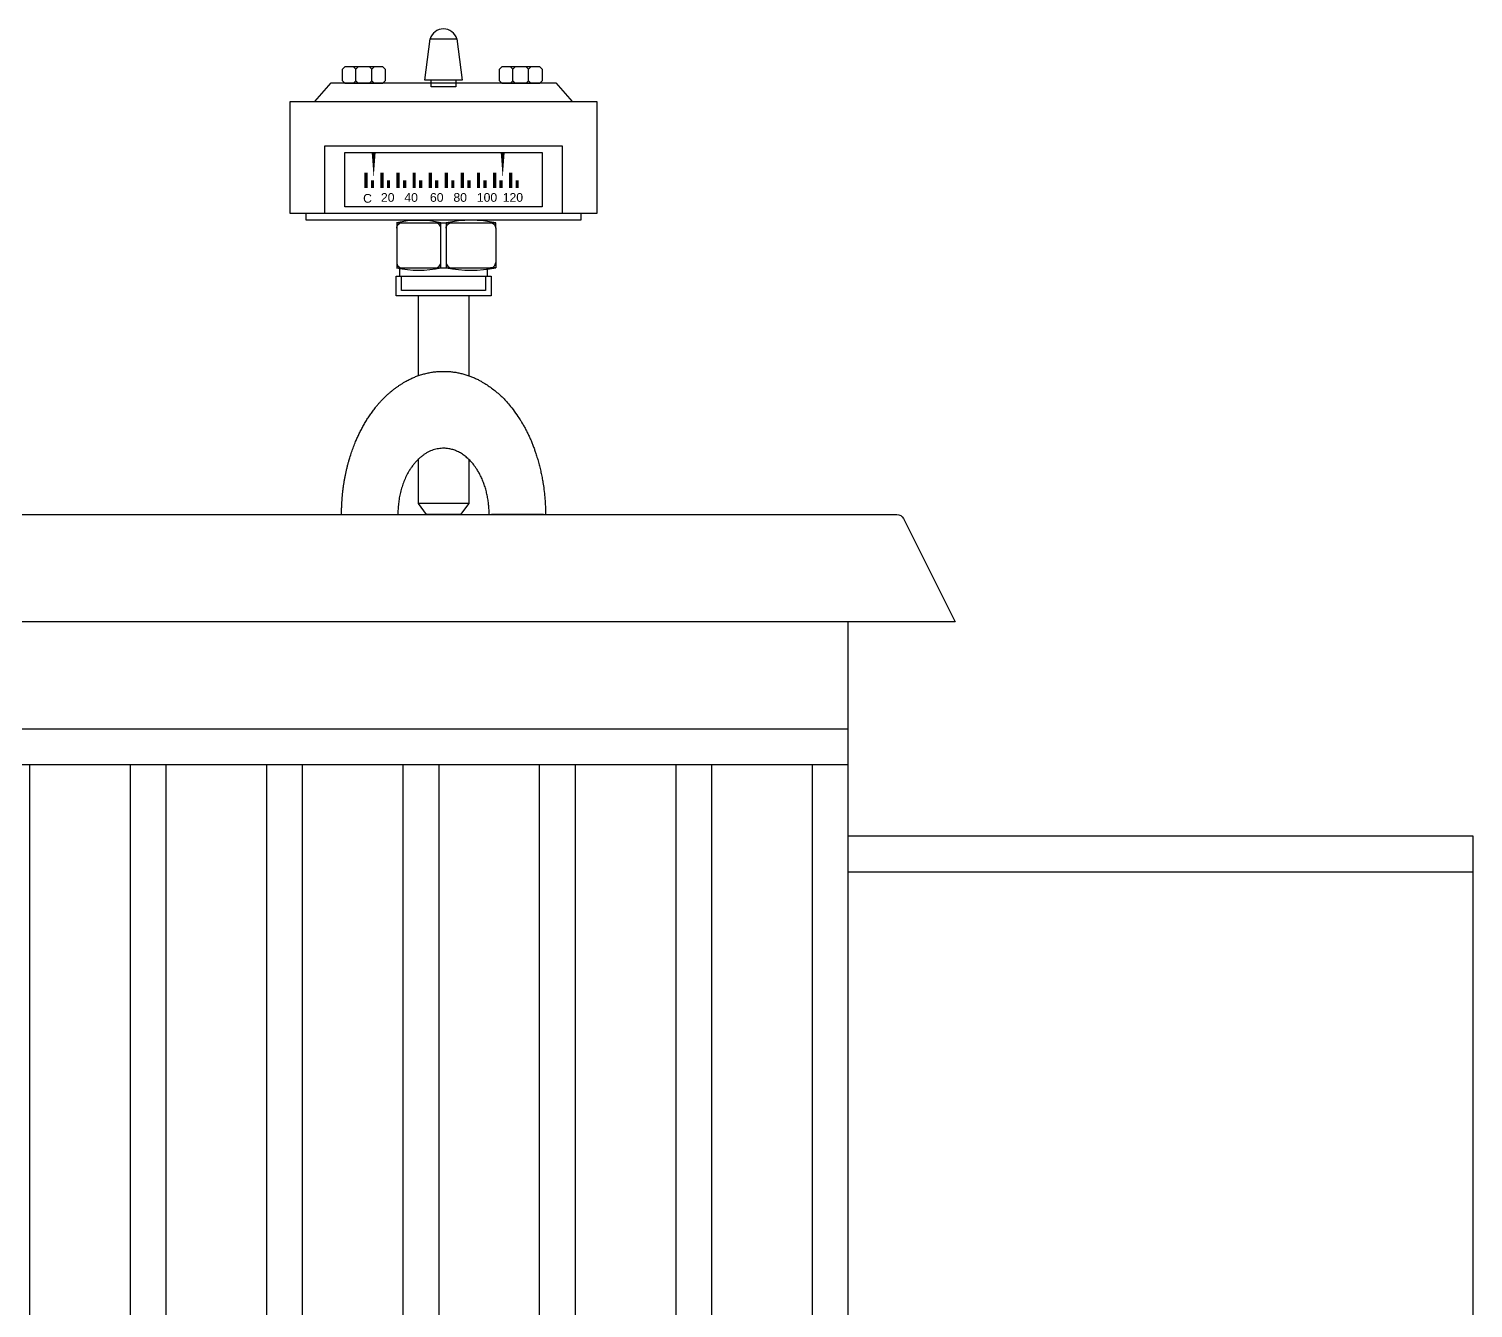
# Model space of a CAD drawing. Header units: millimetres. Extents: x 20927 to 53748, y 38421 to 54891.
# Drawn here: x 38029.3 to 38433.5, y 52669.8 to 53027.8 of the extents above; entities that cross this region are included whole.
import ezdxf

# ---------------------------------------------------------------- set-up
doc = ezdxf.new("R2010")
doc.units = ezdxf.units.MM
doc.layers.add('Btrans.', color=2, linetype='Continuous')
doc.layers.add('HIGHT', color=8, linetype='Continuous')
doc.styles.get("Standard").update_dxf_attribs({"font": 'arial.ttf'})

msp = doc.modelspace()

# ---------------------------------------------------------------- linework, layer by layer
at = {"layer": 'Btrans.'}
for p, q in [((38258.51, 52861.9), (38258.51, 51537.53)), ((37063.51, 52831.9), (38258.51, 52831.9))]:
    msp.add_line(p, q, dxfattribs=at)
msp.add_lwpolyline([(37049.74, 52891.9), (38272.27, 52891.9, -0.284079), (38274.06, 52890.79), (38288.51, 52861.9), (37033.51, 52861.9), (37047.95, 52890.79)], format="xyb", dxfattribs=at)
for points in [[(37681.01, 51637.53), (37681.01, 52821.9), (38258.51, 52821.9)], [(38258.51, 51687.53), (38433.51, 51687.53), (38433.51, 52801.9), (38258.51, 52801.9)], [(38258.51, 52791.9), (38433.51, 52791.9)]]:
    msp.add_lwpolyline(points, dxfattribs=at)
at = {"layer": 'HIGHT'}
for p, q in [((38120.85, 53016.56), (38120.1, 53017.31)), ((38125.28, 53016.56), (38124.53, 53017.31)), ((38120.1, 53012.56), (38120.85, 53013.31)), ((38124.53, 53012.56), (38125.28, 53013.31)), ((38164.75, 53013.31), (38164.75, 53016.56)), ((38169.18, 53013.31), (38169.18, 53016.56)), ((38029.51, 52821.9), (38029.51, 51647.17)), ((38057.67, 52821.9), (38057.67, 51647.17)), ((38067.67, 52821.9), (38067.67, 51647.17)), ((38095.84, 52821.9), (38095.84, 51647.17)), ((38105.84, 52821.9), (38105.84, 51647.17)), ((38134.01, 52821.9), (38134.01, 51647.17)), ((38144.01, 52821.9), (38144.01, 51647.17)), ((38172.17, 52821.9), (38172.17, 51647.17)), ((38182.17, 52821.9), (38182.17, 51647.17)), ((38210.34, 52821.9), (38210.34, 51647.17)), ((38220.34, 52821.9), (38220.34, 51647.17)), ((38248.51, 52821.9), (38248.51, 51647.17))]:
    msp.add_line(p, q, dxfattribs=at)
for points in [[(38141.62, 53025.01), (38149.08, 53025.01), (38150.58, 53013.43), (38140.12, 53013.43)], [(38117.1, 53016.56), (38117.85, 53017.31), (38128.28, 53017.31), (38129.03, 53016.56), (38129.03, 53013.31), (38128.28, 53012.56), (38117.85, 53012.56), (38117.1, 53013.31)], [(38161, 53013.31), (38161, 53016.56), (38161.75, 53017.31), (38172.18, 53017.31), (38172.93, 53016.56), (38172.93, 53013.31), (38172.18, 53012.56), (38161.75, 53012.56)], [(38102.4, 53007.48), (38188.3, 53007.48), (38188.3, 52976.16), (38102.4, 52976.16)], [(38117.75, 52993.18), (38172.95, 52993.18), (38172.95, 52978.04), (38117.75, 52978.04)], [(38132.07, 52958.61), (38158.65, 52958.61), (38158.65, 52953.11), (38132.07, 52953.11)]]:
    msp.add_lwpolyline(points, close=True, dxfattribs=at)
for points in [[(38121.6, 53012.56), (38120.85, 53013.31), (38120.85, 53016.56), (38121.6, 53017.31)], [(38126.03, 53012.56), (38125.28, 53013.31), (38125.28, 53016.56), (38126.03, 53017.31)], [(38165.5, 53017.31), (38164.75, 53016.56), (38164, 53017.31)], [(38169.93, 53017.31), (38169.18, 53016.56), (38168.43, 53017.31)], [(38148.84, 53013.43), (38148.84, 53011.61), (38141.86, 53011.61), (38141.86, 53013.43)], [(38164, 53012.56), (38164.75, 53013.31), (38165.5, 53012.56)], [(38168.43, 53012.56), (38169.18, 53013.31), (38169.93, 53012.56)], [(38109.38, 53007.48), (38113.88, 53012.7), (38176.82, 53012.7), (38181.32, 53007.48)], [(38112.12, 52976.16), (38112.12, 52995.06), (38178.58, 52995.06), (38178.58, 52976.16)], [(38183.82, 52976.16), (38183.82, 52974.24), (38106.88, 52974.24), (38106.88, 52976.16)], [(38159.97, 52972.05), (38159.97, 52962.44), (38159.97, 52960.94), (38158.47, 52960.94)], [(38133.12, 52958.61), (38133.12, 52960.94)], [(38157.6, 52960.94), (38157.6, 52958.61)], [(38157.15, 52958.61), (38157.15, 52954.61), (38133.57, 52954.61), (38133.57, 52958.61)], [(38138.32, 52930.75), (38138.32, 52953.11)], [(38152.4, 52953.11), (38152.4, 52930.75)], [(38152.4, 52907.37), (38152.4, 52895.01), (38138.32, 52895.01), (38138.32, 52907.37)], [(38152.4, 52895.01), (38150.15, 52891.9), (38140.57, 52891.9), (38138.32, 52895.01)]]:
    msp.add_lwpolyline(points, dxfattribs=at)
for points, format in [([(38125.81, 52993.27, 1.12, 0, 0), (38125.81, 52986.09, 0, 0, 0)], "xyseb"), ([(38161.92, 52993.27, 1.12, 0, 0), (38161.92, 52986.09, 0, 0, 0)], "xyseb"), ([(38158.47, 52973.55), (38159.97, 52973.55, 0.098454), (38146.11, 52973.55), (38146.11, 52972.05, -0.414214), (38147.61, 52973.55)], "xyb"), ([(38146.11, 52972.05), (38146.11, 52962.44), (38146.11, 52960.94, 0.098454), (38159.97, 52960.94)], "xyb")]:
    msp.add_lwpolyline(points, format=format, dxfattribs=at)
at = {"layer": 'HIGHT', "linetype": 'ByBlock'}
for points in [[(38132.24, 52960.94, 0.110221), (38144.61, 52960.94), (38144.61, 52973.55, 0.110221), (38132.24, 52973.55), (38147.61, 52973.55), (38158.47, 52973.55, -0.414214), (38159.97, 52972.05), (38159.97, 52973.55)], [(38132.25, 52973.55), (38132.25, 52972.05, -0.414214), (38133.75, 52973.55)], [(38132.25, 52972.05), (38132.25, 52962.44, 0.414214), (38133.75, 52960.94)], [(38132.25, 52962.44), (38132.25, 52960.94), (38147.61, 52960.94), (38158.47, 52960.94, 0.414214), (38159.97, 52962.44)]]:
    msp.add_lwpolyline(points, format="xyb", dxfattribs=at)
at = {"layer": 'HIGHT'}
for centre, radius, start, end in [((38145.35, 53023.92), 3.89, 16.1675, 163.8325), ((38143.11, 52972.05), 1.5, 0, 90), ((38143.11, 52962.44), 1.5, 270, 0)]:
    msp.add_arc(centre, radius, start, end, dxfattribs=at)
at = {"layer": 'HIGHT', "linetype": 'ByBlock'}
msp.add_arc((38147.61, 52962.44), 1.5, 180, 270, dxfattribs=at)
at = {"layer": 'HIGHT'}
msp.add_rational_spline([(38116.82, 52891.9), (38116.82, 52895.74), (38117.34, 52899.54), (38118.2, 52906.04), (38120.68, 52912.1), (38122.81, 52917.38), (38126.33, 52921.84), (38130.04, 52926.62), (38135.37, 52929.47), (38145.36, 52934.81), (38155.35, 52929.47), (38160.3, 52926.82), (38163.86, 52922.49), (38168.92, 52916.31), (38171.3, 52908.68), (38173.92, 52900.49), (38173.9, 52891.9), (38166.01, 52891.9), (38158.13, 52891.9), (38158.13, 52910.44), (38145.36, 52910.44), (38132.59, 52910.44), (38132.59, 52891.9)], [1, 0.997651355028, 1, 0.991835439668, 1, 0.990029856328, 1, 0.978105417092, 1, 0.881610107853, 1, 0.98073514437, 1, 0.981643522936, 1, 0.987843244892, 1, 1, 1, 0.707106781187, 1, 0.707106781187, 1], degree=2, knots=[0, 0, 0, 0.1371, 0.1371, 0.392845, 0.392845, 0.675501, 0.675501, 1.094785, 1.094785, 2.077852, 2.077852, 2.471065, 2.471065, 2.854866, 2.854866, 3.167039, 3.167039, 4.167039, 4.167039, 5.737835, 5.737835, 7.308632, 7.308632, 7.308632], dxfattribs=at)
for points in [[(38124.1, 52987.55), (38123.2, 52987.55), (38124.1, 52983.28), (38123.2, 52983.28)], [(38125.92, 52985.42), (38125.02, 52985.42), (38125.92, 52983.28), (38125.02, 52983.28)], [(38128.6, 52987.55), (38127.7, 52987.55), (38128.6, 52983.28), (38127.7, 52983.28)], [(38130.42, 52985.42), (38129.52, 52985.42), (38130.42, 52983.28), (38129.52, 52983.28)], [(38133.1, 52987.55), (38132.2, 52987.55), (38133.1, 52983.28), (38132.2, 52983.28)], [(38134.92, 52985.42), (38134.02, 52985.42), (38134.92, 52983.28), (38134.02, 52983.28)], [(38137.6, 52987.55), (38136.7, 52987.55), (38137.6, 52983.28), (38136.7, 52983.28)], [(38139.42, 52985.42), (38138.52, 52985.42), (38139.42, 52983.28), (38138.52, 52983.28)], [(38142.1, 52987.55), (38141.2, 52987.55), (38142.1, 52983.28), (38141.2, 52983.28)], [(38143.92, 52985.42), (38143.02, 52985.42), (38143.92, 52983.28), (38143.02, 52983.28)], [(38146.6, 52987.55), (38145.7, 52987.55), (38146.6, 52983.28), (38145.7, 52983.28)], [(38148.42, 52985.42), (38147.52, 52985.42), (38148.42, 52983.28), (38147.52, 52983.28)], [(38151.1, 52987.55), (38150.2, 52987.55), (38151.1, 52983.28), (38150.2, 52983.28)], [(38152.92, 52985.42), (38152.02, 52985.42), (38152.92, 52983.28), (38152.02, 52983.28)], [(38155.6, 52987.55), (38154.7, 52987.55), (38155.6, 52983.28), (38154.7, 52983.28)], [(38157.42, 52985.42), (38156.52, 52985.42), (38157.42, 52983.28), (38156.52, 52983.28)], [(38160.1, 52987.55), (38159.2, 52987.55), (38160.1, 52983.28), (38159.2, 52983.28)], [(38161.92, 52985.42), (38161.02, 52985.42), (38161.92, 52983.28), (38161.02, 52983.28)], [(38164.6, 52987.55), (38163.7, 52987.55), (38164.6, 52983.28), (38163.7, 52983.28)], [(38166.42, 52985.42), (38165.52, 52985.42), (38166.42, 52983.28), (38165.52, 52983.28)]]:
    msp.add_trace(points, dxfattribs=at)

# ---------------------------------------------------------------- texts
for s, height, p in [('C', 2.44, (38122.86, 52979.16)), ('20', 2.438, (38127.85, 52979.42)), ('40', 2.438, (38134.4, 52979.42)), ('60', 2.438, (38141.57, 52979.42)), ('80', 2.438, (38148.13, 52979.42)), ('100', 2.438, (38154.69, 52979.42)), ('120', 2.438, (38161.94, 52979.42))]:
    msp.add_text(s, height=height, dxfattribs=at).set_placement(p)

doc.saveas('drawing.dxf')
